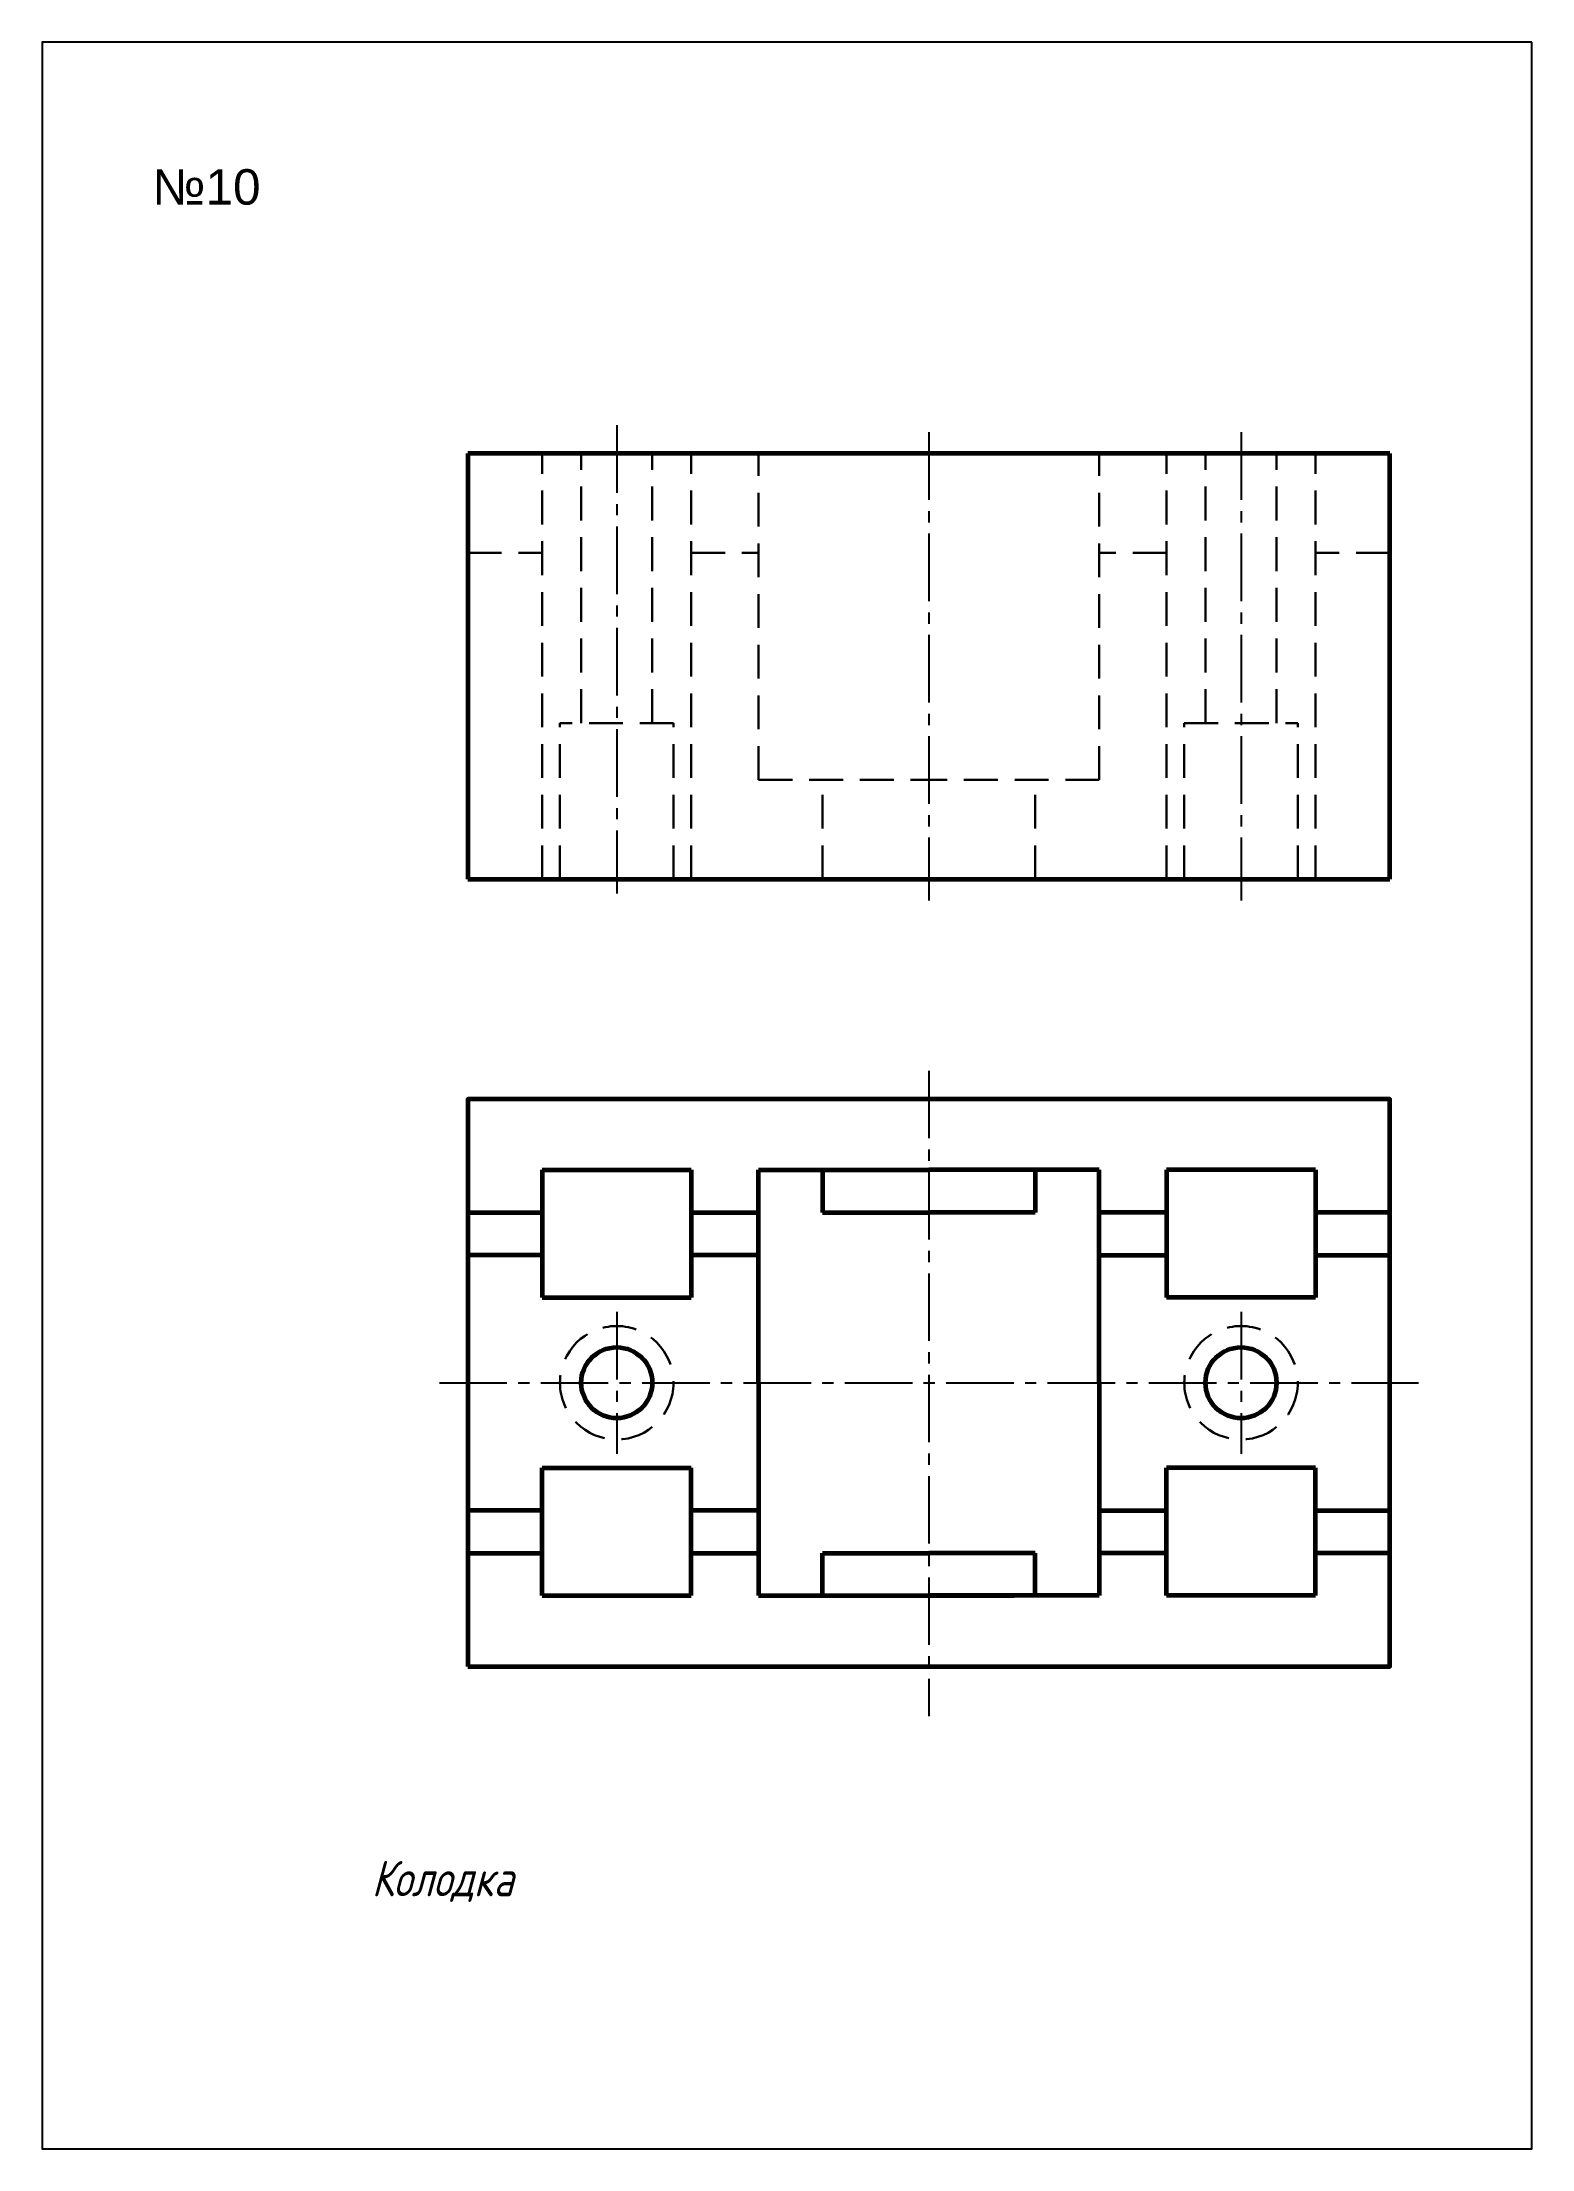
# Model space of a CAD drawing. Header units: millimetres. Extents: x 0 to 210, y 0 to 297.
import ezdxf

# ---------------------------------------------------------------- set-up
doc = ezdxf.new("R2010")
doc.units = ezdxf.units.MM
doc.header["$LTSCALE"] = 0.5
doc.linetypes.add('CENTER2', pattern=[28.575, 19.05, -3.175, 3.175, -3.175])
doc.linetypes.add('DASHED2', pattern=[9.525, 6.35, -3.175])
doc.layers.get('0').update_dxf_attribs({"linetype": 'CONTINUOUS'})
doc.layers.get('Defpoints').update_dxf_attribs({"linetype": 'CONTINUOUS'})
doc.styles.get("Standard").update_dxf_attribs({"font": 'isocpeur.ttf', "width": 0.8, "oblique": 15})
doc.styles.add('АРИАЛ-5(1)', font='ARIAL.TTF', dxfattribs={"height": 5})

msp = doc.modelspace()

# ---------------------------------------------------------------- linework, layer by layer
at = {"linetype": 'CENTER2'}
for p, q in [((81, 243), (81, 177)), ((125, 242), (125, 176)), ((169, 242), (169, 176)), ((125, 152), (125, 61)), ((81, 118), (81, 98)), ((169, 118), (169, 98)), ((56, 108), (194, 108))]:
    msp.add_line(p, q, dxfattribs=at)
at = {"linetype": 'Continuous', "lineweight": 60}
for p, q in [((190, 239), (60, 239)), ((60, 239), (60, 179)), ((190, 179), (190, 239)), ((60, 179), (190, 179)), ((70.5, 138), (70.5, 120)), ((70.5, 138), (91.5, 138)), ((91.5, 138), (91.5, 120)), ((101, 108), (101, 138)), ((101, 138), (125, 138)), ((110, 138), (110, 132)), ((149, 138), (125, 138)), ((140, 138), (140, 132)), ((149, 108), (149, 138)), ((158.5, 138), (158.5, 120)), ((179.5, 138), (158.5, 138)), ((179.5, 138), (179.5, 120)), ((60, 132), (70.5, 132)), ((91.5, 132), (101, 132)), ((110, 132), (125, 132)), ((140, 132), (125, 132)), ((158.5, 132), (149, 132)), ((190, 132), (179.5, 132)), ((70.5, 126), (60, 126)), ((101, 126), (91.5, 126)), ((149, 126), (158.5, 126)), ((179.5, 126), (190, 126)), ((70.5, 120), (91.5, 120)), ((179.5, 120), (158.5, 120)), ((101, 108), (101, 78)), ((149, 108), (149, 78)), ((70.5, 78), (70.5, 96)), ((70.5, 96), (91.5, 96)), ((91.5, 78), (91.5, 96)), ((158.5, 78), (158.5, 96)), ((179.5, 96), (158.5, 96)), ((179.5, 78), (179.5, 96)), ((70.5, 90), (60, 90)), ((101, 90), (91.5, 90)), ((149, 90), (158.5, 90)), ((179.5, 90), (190, 90)), ((60, 84), (70.5, 84)), ((91.5, 84), (101, 84)), ((110, 78), (110, 84)), ((110, 84), (125, 84)), ((140, 84), (125, 84)), ((140, 78), (140, 84)), ((158.5, 84), (149, 84)), ((190, 84), (179.5, 84)), ((70.5, 78), (91.5, 78)), ((101, 78), (125, 78)), ((116, 78), (137, 78)), ((149, 78), (125, 78)), ((179.5, 78), (158.5, 78))]:
    msp.add_line(p, q, dxfattribs=at)
at = {"color": 7, "linetype": 'DASHED2', "lineweight": 30, "ltscale": 1.5}
for p, q in [((70.5, 179), (70.5, 239)), ((76, 201), (76, 239)), ((86, 201), (86, 239)), ((91.5, 179), (91.5, 239)), ((101, 193), (101, 239)), ((149, 193), (149, 239)), ((158.5, 179), (158.5, 239)), ((164, 201), (164, 239)), ((174, 201), (174, 239)), ((179.5, 179), (179.5, 239)), ((60, 225), (70.5, 225)), ((91.5, 225), (101, 225)), ((158.5, 225), (149, 225)), ((190, 225), (179.5, 225)), ((89, 201), (73, 201)), ((73, 179), (73, 201)), ((89, 179), (89, 201)), ((161, 179), (161, 201)), ((161, 201), (177, 201)), ((177, 179), (177, 201)), ((101, 193), (125, 193)), ((110, 179), (110, 193)), ((149, 193), (125, 193)), ((140, 179), (140, 193))]:
    msp.add_line(p, q, dxfattribs=at)
at = {"linetype": 'Continuous', "lineweight": 60}
msp.add_lwpolyline([(60, 68), (190, 68), (190, 148), (60, 148)], close=True, dxfattribs=at)
at = {"color": 7, "linetype": 'DASHED2', "lineweight": 30, "ltscale": 1.5}
for centre in [(81, 108), (169, 108)]:
    msp.add_circle(centre, 8, dxfattribs=at)
at = {"linetype": 'Continuous', "lineweight": 60}
for centre in [(81, 108), (169, 108)]:
    msp.add_circle(centre, 5, dxfattribs=at)
at = {"layer": 'Defpoints'}
msp.add_lwpolyline([(210, 297), (0, 297), (0, 0), (210, 0)], close=True, dxfattribs=at)

# ---------------------------------------------------------------- texts
at = {"color": 7, "linetype": 'Continuous', "lineweight": -3, "style": 'АРИАЛ-5(1)'}
msp.add_text('№10', height=5, dxfattribs=at).set_placement((15.53, 274.09))
at = {"oblique": 15, "width": 0.8}
msp.add_text('Колодка', height=5, dxfattribs=at).set_placement((46.45, 35.61))

doc.saveas('drawing.dxf')
